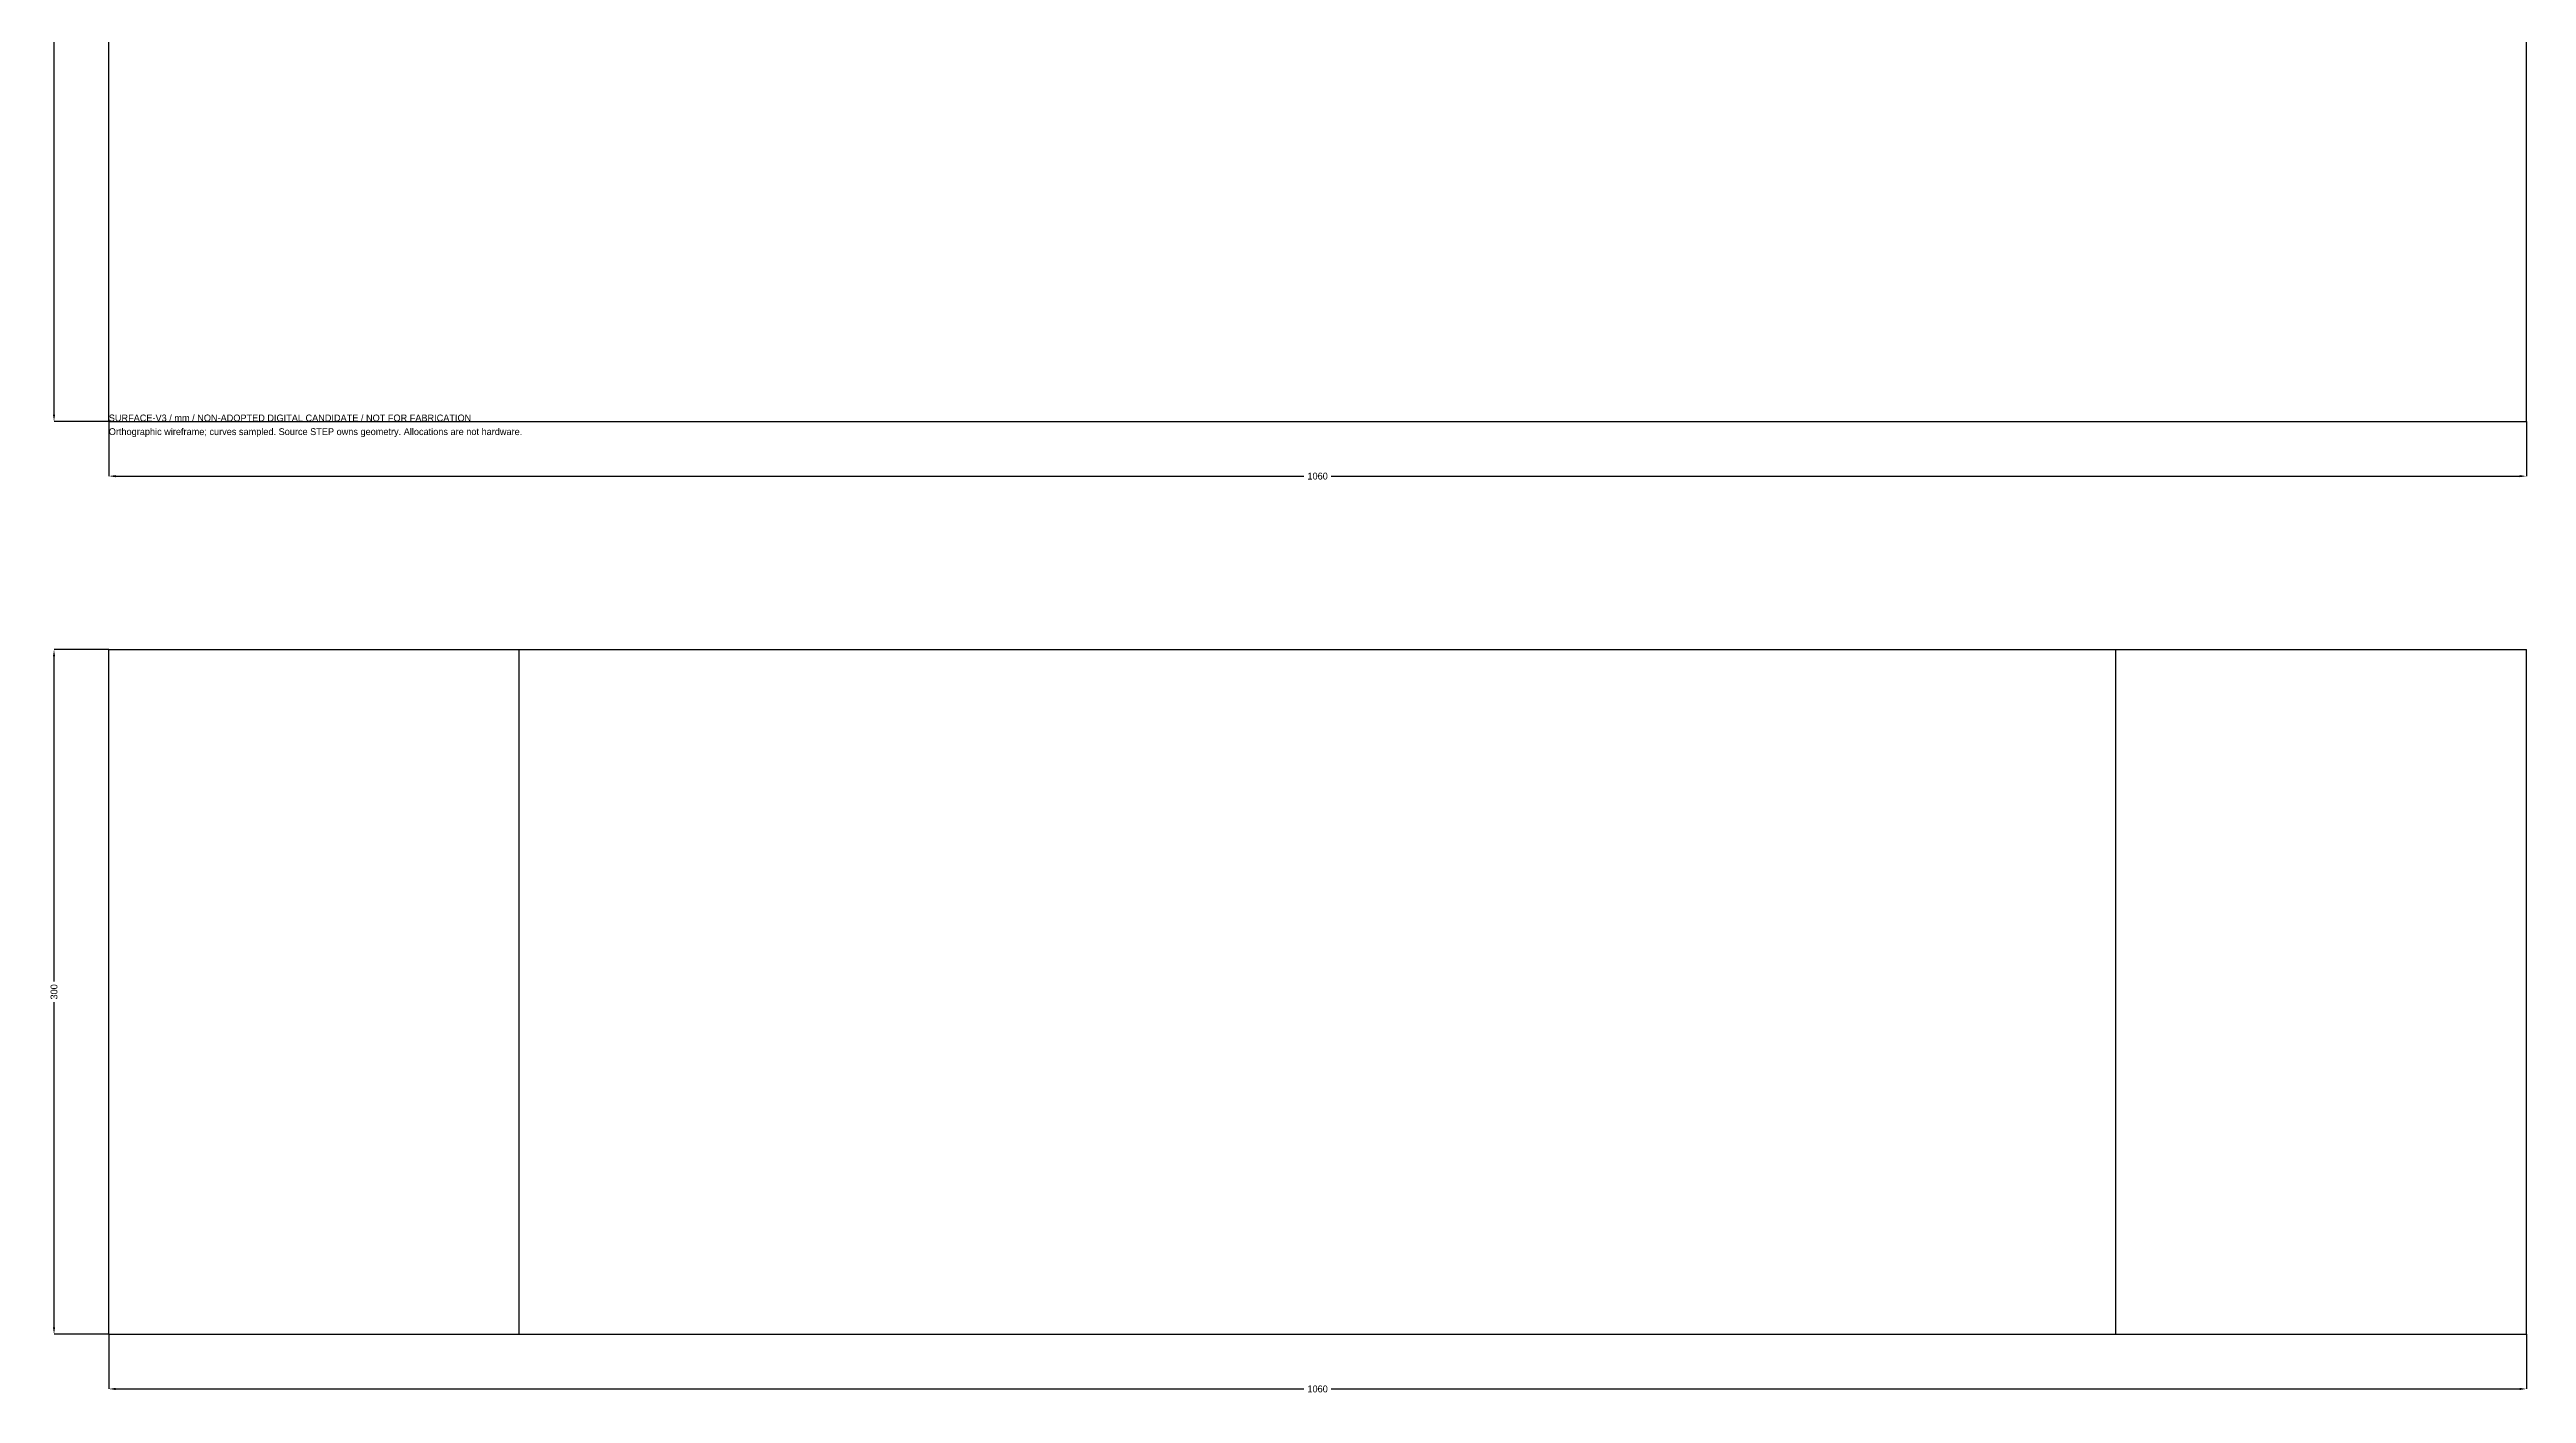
# Model space of a CAD drawing. Header units: millimetres. Extents: x -26 to 2440, y -426 to 1280.
# Drawn here: x -26 to 1060, y -426 to 163 of the extents above; entities that cross this region are included whole.
import ezdxf

# ---------------------------------------------------------------- set-up
doc = ezdxf.new("R2010")
doc.units = ezdxf.units.MM
for name, color, linetype in [('DIMENSIONS', 7, 'Continuous'), ('NOTES', 7, 'Continuous'), ('XY', 7, 'Continuous'), ('XZ', 7, 'Continuous')]:
    doc.layers.add(name, color=color, linetype=linetype)
doc.dimstyles.get("Standard").update_dxf_attribs({"dimtxt": 2.5, "dimasz": 2.5, "dimexe": 1.25, "dimexo": 0.625, "dimtad": 1, "dimcen": 2.5, "dimazin": 3, "dimtfac": 1, "dimtmove": 0, "dimatfit": 3})

# ---------------------------------------------------------------- blocks, each defined once
blk = doc.blocks.new('_CLOSEDFILLED')
at = {"color": 0, "linetype": 'BYBLOCK'}
blk.add_solid([(-1, 0.16), (0, 0), (-1, -0.16)], dxfattribs=at)
blk = doc.blocks.new('*D1')
for p, q in [((0, 0), (0, -24)), ((1060, 0), (1060, -24)), ((3, -24), (524, -24)), ((536, -24), (1057, -24))]:
    blk.add_line(p, q)
at = {"layer": 'Defpoints'}
for p in [(0, 0), (1060, 0), (0, -24)]:
    blk.add_point(p, dxfattribs=at)
at = {"layer": 'DIMENSIONS', "xscale": 3, "yscale": 3, "rotation": 180}
blk.add_blockref('_CLOSEDFILLED', (0, -24), dxfattribs=at)
at = {"layer": 'DIMENSIONS', "xscale": 3, "yscale": 3}
blk.add_blockref('_CLOSEDFILLED', (1060, -24), dxfattribs=at)
at = {"layer": 'DIMENSIONS', "insert": (530, -24), "char_height": 3, "attachment_point": 5}
blk.add_mtext('1060', dxfattribs=at)
blk = doc.blocks.new('*D2')
for p, q in [((0, 1280), (-24, 1280)), ((-24, 646), (-24, 1277)), ((-24, 3), (-24, 634)), ((0, 0), (-24, 0))]:
    blk.add_line(p, q)
at = {"layer": 'Defpoints'}
for p in [(0, 1280), (-24, 0), (0, 0)]:
    blk.add_point(p, dxfattribs=at)
at = {"layer": 'DIMENSIONS', "xscale": 3, "yscale": 3}
for p, rotation in [((-24, 1280), 90), ((-24, 0), 270)]:
    blk.add_blockref('_CLOSEDFILLED', p, dxfattribs=dict(at, rotation=rotation))
at = {"layer": 'DIMENSIONS', "insert": (-24, 640), "char_height": 3, "attachment_point": 5, "rotation": 90}
blk.add_mtext('1280', dxfattribs=at)
blk = doc.blocks.new('*D3')
for p, q in [((0, -400), (0, -424)), ((1060, -400), (1060, -424)), ((3, -424), (524, -424)), ((536, -424), (1057, -424))]:
    blk.add_line(p, q)
at = {"layer": 'Defpoints'}
for p in [(0, -400), (1060, -400), (0, -424)]:
    blk.add_point(p, dxfattribs=at)
at = {"layer": 'DIMENSIONS', "xscale": 3, "yscale": 3, "rotation": 180}
blk.add_blockref('_CLOSEDFILLED', (0, -424), dxfattribs=at)
at = {"layer": 'DIMENSIONS', "xscale": 3, "yscale": 3}
blk.add_blockref('_CLOSEDFILLED', (1060, -424), dxfattribs=at)
at = {"layer": 'DIMENSIONS', "insert": (530, -424), "char_height": 3, "attachment_point": 5}
blk.add_mtext('1060', dxfattribs=at)
blk = doc.blocks.new('*D4')
for p, q in [((0, -100), (-24, -100)), ((-24, -245.5), (-24, -103)), ((-24, -397), (-24, -254.5)), ((0, -400), (-24, -400))]:
    blk.add_line(p, q)
at = {"layer": 'Defpoints'}
for p in [(0, -100), (-24, -400), (0, -400)]:
    blk.add_point(p, dxfattribs=at)
at = {"layer": 'DIMENSIONS', "xscale": 3, "yscale": 3}
for p, rotation in [((-24, -100), 90), ((-24, -400), 270)]:
    blk.add_blockref('_CLOSEDFILLED', p, dxfattribs=dict(at, rotation=rotation))
at = {"layer": 'DIMENSIONS', "insert": (-24, -250), "char_height": 3, "attachment_point": 5, "rotation": 90}
blk.add_mtext('300', dxfattribs=at)

msp = doc.modelspace()

# ---------------------------------------------------------------- linework, layer by layer
at = {"layer": 'XY'}
for points in [[(0, 0), (0, 1280)], [(0, 0), (0, 1280)], [(1060, 0), (1060, 1280)], [(1060, 0), (1060, 1280)], [(0, 0), (1060, 0)], [(0, 0), (1060, 0)]]:
    msp.add_lwpolyline(points, dxfattribs=at)
at = {"layer": 'XZ'}
for points in [[(0, -400), (0, -100)], [(0, -400), (0, -100)], [(0, -100), (1060, -100)], [(0, -100), (1060, -100)], [(180, -100), (880, -100)], [(180, -100), (880, -100)], [(180, -400), (180, -100)], [(180, -400), (180, -100)], [(880, -400), (880, -100)], [(880, -400), (880, -100)], [(1060, -400), (1060, -100)], [(1060, -400), (1060, -100)], [(0, -400), (1060, -400)], [(0, -400), (1060, -400)], [(180, -400), (880, -400)], [(180, -400), (880, -400)]]:
    msp.add_lwpolyline(points, dxfattribs=at)

# ---------------------------------------------------------------- texts
at = {"layer": 'NOTES'}
for s, p in [('SURFACE-V3 / mm / NON-ADOPTED DIGITAL CANDIDATE / NOT FOR FABRICATION', (0, 0)), ('Orthographic wireframe; curves sampled. Source STEP owns geometry. Allocations are not hardware.', (0, -6))]:
    msp.add_text(s, height=3, dxfattribs=at).set_placement(p)

# ---------------------------------------------------------------- dimensions: what is measured, and where the dimension line sits
at = {"layer": 'DIMENSIONS'}
for base, p1, p2, picture, middle in [((-24, 0), (0, 0), (0, 1280), '*D2', (-24, 640)), ((-24, -400), (0, -400), (0, -100), '*D4', (-24, -250))]:
    dim = msp.add_linear_dim(base=base, p1=p1, p2=p2, angle=90, dimstyle='Standard', override={"dimtxt": 3, "dimasz": 3, "dimdec": 3}, dxfattribs=at)
    dim.commit()
    dim.dimension.update_dxf_attribs({"geometry": picture, "text_midpoint": middle})
for base, p1, p2, picture, middle in [((0, -24), (0, 0), (1060, 0), '*D1', (530, -24)), ((0, -424), (0, -400), (1060, -400), '*D3', (530, -424))]:
    dim = msp.add_linear_dim(base=base, p1=p1, p2=p2, dimstyle='Standard', override={"dimtxt": 3, "dimasz": 3, "dimdec": 3}, dxfattribs=at)
    dim.commit()
    dim.dimension.update_dxf_attribs({"geometry": picture, "text_midpoint": middle})

doc.saveas('drawing.dxf')
